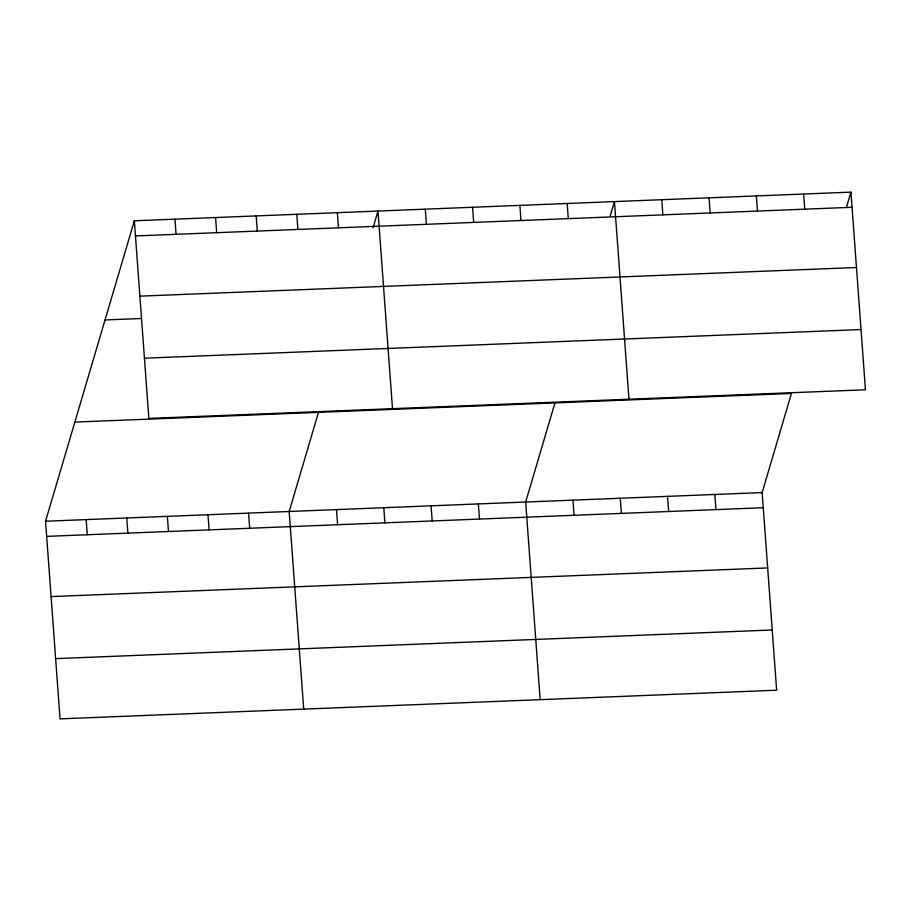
<?xml version="1.0" encoding="UTF-8"?>
<svg xmlns="http://www.w3.org/2000/svg" width="911" height="911" viewBox="0 0 911 911"><rect width="100%" height="100%" fill="white"/><g stroke="black" fill="none" stroke-linecap="round" stroke-linejoin="round"><path stroke-width="1.37" d="M74.85 422.089L791.443 393.438L762.143 492.578L776.65 690.208L60.058 718.859L45.55 521.229L134.35 220.792L850.942 192.141L865.45 389.771L148.857 418.422L134.35 220.792M318.497 412.341L289.186 511.492L303.705 709.111M373.043 227.796L377.985 211.056L392.504 408.675M554.97 402.89L525.658 502.029L540.177 699.659M610.279 215.759L614.458 201.604L628.977 399.223M846.752 206.307L850.942 192.141M135.466 235.938L852.047 207.287M139.884 296.155L856.477 267.504M105.05 319.943L141.456 318.486M144.439 358.205L861.032 329.554M45.55 521.229L762.143 492.578M46.666 536.374L763.247 507.723M51.084 596.591L767.677 567.94M55.639 658.63L772.232 629.979M803.639 194.043L804.755 209.177M756.346 195.933L757.462 211.067M709.054 197.824L710.17 212.958M714.839 494.468L715.955 509.613M661.762 199.714L662.866 214.859M667.547 496.358L668.663 511.504M620.254 498.249L621.37 513.394M567.166 203.495L568.282 218.64M572.962 500.139L574.067 515.284M519.874 205.385L520.99 220.53M472.581 207.275L473.686 222.421M478.366 503.92L479.482 519.065M425.289 209.166L426.394 224.311M431.074 505.821L432.19 520.955M383.782 507.712L384.886 522.846M337.377 212.684L338.493 227.818M336.489 509.602L337.594 524.736M296.781 214.301L297.886 229.447M256.173 215.93L257.278 231.075M248.578 513.109L249.694 528.255M215.565 217.547L216.67 232.692M207.981 514.738L209.086 529.883M174.958 219.175L176.074 234.321M167.373 516.355L168.478 531.5M126.766 517.983L127.87 533.129M86.158 519.612L87.274 534.746"/></g></svg>
